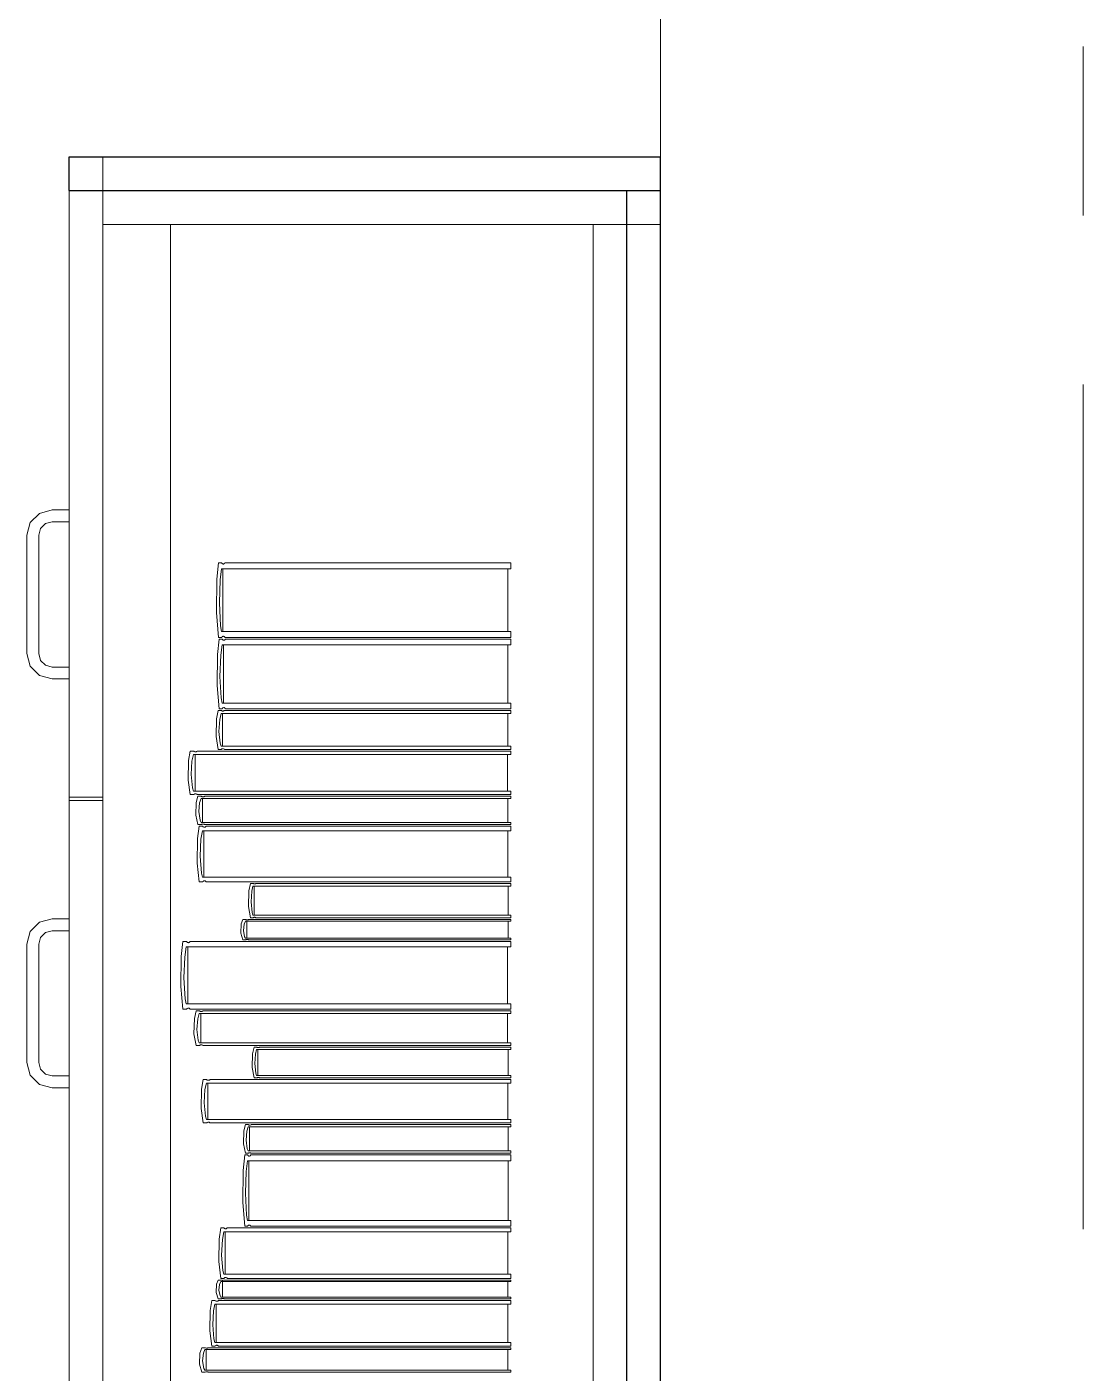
# Model space of a CAD drawing. Header units: inches. Extents: x -19 to 5698, y -728 to 92.
# Drawn here: x 235.695 to 236.32, y 35.765 to 36.562 of the extents above; entities that cross this region are included whole.
import ezdxf

# ---------------------------------------------------------------- set-up
doc = ezdxf.new("R2010")
doc.units = ezdxf.units.IN
doc.header["$MEASUREMENT"] = 0
doc.set_wipeout_variables(frame=1)
for name, pattern in [('Hidden Line', [0.195611, 0.141111, -0.0545]), ('Punto & Raya', [0.65, 0.5, -0.075, 0, -0.075]), ('Wipeout_Contour', [1, 0, -1])]:
    doc.linetypes.add(name, pattern=pattern)
for name, color, linetype in [('02 _ ARQ _ ALB _ Ejes Generales', 251, 'Continuous'), ('08 _ STR _ EXT _ 09 Vigas', 251, 'Continuous'), ('Interior - Mobiliario', 7, 'Continuous')]:
    doc.layers.add(name, color=color, linetype=linetype)

msp = doc.modelspace()

# ---------------------------------------------------------------- linework, layer by layer
at = {"layer": '02 _ ARQ _ ALB _ Ejes Generales', "color": 251, "linetype": 'Punto & Raya', "lineweight": 13, "true_color": 0x636466}
msp.add_line((236.32002, 3.05001), (236.32002, 44.9), dxfattribs=at)
at = {"layer": 'Interior - Mobiliario', "color": 175, "linetype": 'Continuous', "lineweight": 13}
for p, q in [((236.05002, 36.46472), (235.74002, 36.46472)), ((235.74002, 36.46472), (235.74002, 35.00472)), ((236.05002, 35.00472), (236.05002, 36.46472)), ((235.78002, 36.44472), (235.74002, 36.44472)), ((235.74002, 36.44472), (235.74002, 35.02472)), ((236.03002, 36.44472), (235.78002, 36.44472)), ((235.78002, 35.02472), (235.78002, 36.44472)), ((236.03002, 36.44472), (236.03002, 35.02472)), ((235.69703, 36.26822), (235.70252, 36.27371)), ((235.70252, 36.27371), (235.71002, 36.27572)), ((235.71002, 36.27572), (235.72002, 36.27572)), ((235.72002, 36.27572), (235.72002, 36.26872)), ((235.69502, 36.26072), (235.69703, 36.26822)), ((235.70309, 36.26472), (235.70202, 36.26072)), ((235.70602, 36.26764), (235.70309, 36.26472)), ((235.71002, 36.26872), (235.70602, 36.26764)), ((235.72002, 36.26872), (235.71002, 36.26872)), ((235.69502, 36.19072), (235.69502, 36.26072)), ((235.70202, 36.26072), (235.70202, 36.19072)), ((235.8084, 36.24444), (235.80745, 36.23475)), ((235.81028, 36.24444), (235.8084, 36.24444)), ((235.80933, 36.23429), (235.81012, 36.24091)), ((235.81012, 36.24091), (235.98136, 36.24091)), ((235.81037, 36.24427), (235.81028, 36.24444)), ((235.81059, 36.244), (235.81037, 36.24427)), ((235.81083, 36.24381), (235.81059, 36.244)), ((235.81108, 36.24371), (235.81083, 36.24381)), ((235.81099, 36.24091), (235.81099, 36.20379)), ((235.81133, 36.2437), (235.81108, 36.24371)), ((235.81158, 36.24378), (235.81133, 36.2437)), ((235.81183, 36.24395), (235.81158, 36.24378)), ((235.81205, 36.24421), (235.81183, 36.24395)), ((235.81219, 36.24444), (235.81205, 36.24421)), ((235.98136, 36.24444), (235.81219, 36.24444)), ((235.97963, 36.20379), (235.97963, 36.24091)), ((235.98136, 36.24091), (235.98136, 36.24444)), ((235.80745, 36.23475), (235.80723, 36.21499)), ((235.80889, 36.22069), (235.80933, 36.23429)), ((235.80723, 36.21499), (235.8084, 36.20026)), ((235.80961, 36.20714), (235.80889, 36.22069)), ((235.81012, 36.20379), (235.80961, 36.20714)), ((235.80874, 36.19926), (235.8078, 36.19023)), ((235.8084, 36.20026), (235.81028, 36.20026)), ((235.81062, 36.19926), (235.80874, 36.19926)), ((235.98136, 36.20379), (235.81012, 36.20379)), ((235.81028, 36.20026), (235.81042, 36.20049)), ((235.81042, 36.20049), (235.81064, 36.20075)), ((235.81071, 36.1991), (235.81062, 36.19926)), ((235.81064, 36.20075), (235.81088, 36.20092)), ((235.81093, 36.19885), (235.81071, 36.1991)), ((235.81088, 36.20092), (235.81113, 36.201)), ((235.81117, 36.19867), (235.81093, 36.19885)), ((235.81113, 36.201), (235.81139, 36.20099)), ((235.81142, 36.19858), (235.81117, 36.19867)), ((235.81139, 36.20099), (235.81164, 36.20089)), ((235.81167, 36.19857), (235.81142, 36.19858)), ((235.81164, 36.20089), (235.81188, 36.2007)), ((235.81193, 36.19865), (235.81167, 36.19857)), ((235.81188, 36.2007), (235.81209, 36.20043)), ((235.81217, 36.1988), (235.81193, 36.19865)), ((235.81209, 36.20043), (235.81219, 36.20026)), ((235.81239, 36.19904), (235.81217, 36.1988)), ((235.81219, 36.20026), (235.98136, 36.20026)), ((235.81253, 36.19926), (235.81239, 36.19904)), ((235.98136, 36.19926), (235.81253, 36.19926)), ((235.98136, 36.20026), (235.98136, 36.20379)), ((235.98136, 36.19597), (235.98136, 36.19926)), ((235.69703, 36.18322), (235.69502, 36.19072)), ((235.70202, 36.19072), (235.70309, 36.18672)), ((235.8078, 36.19023), (235.80758, 36.17182)), ((235.80924, 36.17713), (235.80968, 36.1898)), ((235.80968, 36.1898), (235.81047, 36.19597)), ((235.81047, 36.19597), (235.98136, 36.19597)), ((235.81133, 36.19597), (235.81133, 36.16139)), ((235.97963, 36.16139), (235.97963, 36.19597)), ((235.70252, 36.17773), (235.69703, 36.18322)), ((235.70309, 36.18672), (235.70602, 36.18379)), ((235.70602, 36.18379), (235.71002, 36.18272)), ((235.71002, 36.18272), (235.72002, 36.18272)), ((235.72002, 36.18272), (235.72002, 36.17572)), ((235.71002, 36.17572), (235.70252, 36.17773)), ((235.72002, 36.17572), (235.71002, 36.17572)), ((235.80996, 36.16451), (235.80924, 36.17713)), ((235.80758, 36.17182), (235.80874, 36.1581)), ((235.80874, 36.1581), (235.81062, 36.1581)), ((235.81047, 36.16139), (235.80996, 36.16451)), ((235.98136, 36.16139), (235.81047, 36.16139)), ((235.81062, 36.1581), (235.81076, 36.15832)), ((235.81076, 36.15832), (235.81098, 36.15856)), ((235.81098, 36.15856), (235.81122, 36.15871)), ((235.81122, 36.15871), (235.81148, 36.15879)), ((235.81148, 36.15879), (235.81173, 36.15878)), ((235.81173, 36.15878), (235.81198, 36.15868)), ((235.81198, 36.15868), (235.81222, 36.15851)), ((235.81222, 36.15851), (235.81243, 36.15826)), ((235.81243, 36.15826), (235.81253, 36.1581)), ((235.81253, 36.1581), (235.98136, 36.1581)), ((235.98136, 36.1581), (235.98136, 36.16139)), ((235.80721, 36.15203), (235.80699, 36.14171)), ((235.80815, 36.1571), (235.80721, 36.15203)), ((235.81004, 36.1571), (235.80815, 36.1571)), ((235.80865, 36.14469), (235.80909, 36.15179)), ((235.80909, 36.15179), (235.80989, 36.15525)), ((235.80989, 36.15525), (235.98136, 36.15525)), ((235.81013, 36.15701), (235.81004, 36.1571)), ((235.81035, 36.15687), (235.81013, 36.15701)), ((235.81059, 36.15677), (235.81035, 36.15687)), ((235.81084, 36.15672), (235.81059, 36.15677)), ((235.81075, 36.15525), (235.81075, 36.13585)), ((235.8111, 36.15671), (235.81084, 36.15672)), ((235.81135, 36.15676), (235.8111, 36.15671)), ((235.81159, 36.15684), (235.81135, 36.15676)), ((235.81181, 36.15698), (235.81159, 36.15684)), ((235.81196, 36.1571), (235.81181, 36.15698)), ((235.98136, 36.1571), (235.81196, 36.1571)), ((235.97963, 36.13585), (235.97963, 36.15525)), ((235.98136, 36.15525), (235.98136, 36.1571)), ((235.80699, 36.14171), (235.80815, 36.13401)), ((235.80937, 36.13761), (235.80865, 36.14469)), ((235.80815, 36.13401), (235.81004, 36.13401)), ((235.80989, 36.13585), (235.80937, 36.13761)), ((235.98136, 36.13585), (235.80989, 36.13585)), ((235.81004, 36.13401), (235.81018, 36.13413)), ((235.81018, 36.13413), (235.8104, 36.13426)), ((235.8104, 36.13426), (235.81064, 36.13435)), ((235.81064, 36.13435), (235.8109, 36.13439)), ((235.8109, 36.13439), (235.81115, 36.13439)), ((235.81115, 36.13439), (235.8114, 36.13434)), ((235.8114, 36.13434), (235.81164, 36.13424)), ((235.81164, 36.13424), (235.81186, 36.1341)), ((235.81186, 36.1341), (235.81196, 36.13401)), ((235.81196, 36.13401), (235.98136, 36.13401)), ((235.98136, 36.13401), (235.98136, 36.13585)), ((235.79062, 36.12736), (235.79039, 36.11585)), ((235.79166, 36.13301), (235.79062, 36.12736)), ((235.79372, 36.13301), (235.79166, 36.13301)), ((235.7922, 36.11917), (235.79269, 36.12709)), ((235.79269, 36.12709), (235.79356, 36.13095)), ((235.79356, 36.13095), (235.98136, 36.13095)), ((235.79383, 36.13291), (235.79372, 36.13301)), ((235.79407, 36.13275), (235.79383, 36.13291)), ((235.79433, 36.13264), (235.79407, 36.13275)), ((235.7946, 36.13258), (235.79433, 36.13264)), ((235.79451, 36.13095), (235.79451, 36.10932)), ((235.79488, 36.13258), (235.7946, 36.13258)), ((235.79516, 36.13262), (235.79488, 36.13258)), ((235.79542, 36.13272), (235.79516, 36.13262)), ((235.79567, 36.13287), (235.79542, 36.13272)), ((235.79582, 36.13301), (235.79567, 36.13287)), ((235.98136, 36.13301), (235.79582, 36.13301)), ((235.97946, 36.10932), (235.97946, 36.13095)), ((235.98136, 36.13095), (235.98136, 36.13301)), ((235.793, 36.11128), (235.7922, 36.11917)), ((235.79039, 36.11585), (235.79166, 36.10727)), ((235.79356, 36.10932), (235.793, 36.11128)), ((235.72002, 36.10572), (235.74002, 36.10572)), ((235.72002, 35.74472), (235.72002, 36.10372)), ((235.72002, 36.10372), (235.74002, 36.10372)), ((235.74002, 35.74472), (235.74002, 36.10372)), ((235.79166, 36.10727), (235.79372, 36.10727)), ((235.98136, 36.10932), (235.79356, 36.10932)), ((235.79372, 36.10727), (235.79388, 36.1074)), ((235.79388, 36.1074), (235.79412, 36.10755)), ((235.79412, 36.10755), (235.79439, 36.10765)), ((235.79439, 36.10765), (235.79467, 36.1077)), ((235.79467, 36.1077), (235.79494, 36.10769)), ((235.79494, 36.10769), (235.79522, 36.10763)), ((235.79519, 36.10259), (235.79496, 36.09509)), ((235.7962, 36.10627), (235.79519, 36.10259)), ((235.79522, 36.10763), (235.79548, 36.10752)), ((235.79548, 36.10752), (235.79572, 36.10737)), ((235.79572, 36.10737), (235.79582, 36.10727)), ((235.79582, 36.10727), (235.98136, 36.10727)), ((235.79822, 36.10627), (235.7962, 36.10627)), ((235.79673, 36.09725), (235.7972, 36.10241)), ((235.7972, 36.10241), (235.79806, 36.10492)), ((235.79806, 36.10492), (235.98136, 36.10492)), ((235.79832, 36.1062), (235.79822, 36.10627)), ((235.79855, 36.1061), (235.79832, 36.1062)), ((235.79881, 36.10603), (235.79855, 36.1061)), ((235.79908, 36.10599), (235.79881, 36.10603)), ((235.79898, 36.10492), (235.79898, 36.09084)), ((235.79935, 36.10599), (235.79908, 36.10599)), ((235.79962, 36.10602), (235.79935, 36.10599)), ((235.79988, 36.10608), (235.79962, 36.10602)), ((235.80012, 36.10618), (235.79988, 36.10608)), ((235.80027, 36.10627), (235.80012, 36.10618)), ((235.98136, 36.10627), (235.80027, 36.10627)), ((235.97951, 36.09084), (235.97951, 36.10492)), ((235.98136, 36.10727), (235.98136, 36.10932)), ((235.98136, 36.10492), (235.98136, 36.10627)), ((235.79496, 36.09509), (235.7962, 36.0895)), ((235.79751, 36.09211), (235.79673, 36.09725)), ((235.79702, 36.0885), (235.79601, 36.08131)), ((235.7962, 36.0895), (235.79822, 36.0895)), ((235.79902, 36.0885), (235.79702, 36.0885)), ((235.79806, 36.09084), (235.79751, 36.09211)), ((235.79802, 36.08096), (235.79886, 36.08588)), ((235.98136, 36.09084), (235.79806, 36.09084)), ((235.79822, 36.0895), (235.79837, 36.08959)), ((235.79837, 36.08959), (235.79861, 36.08969)), ((235.79861, 36.08969), (235.79887, 36.08975)), ((235.79886, 36.08588), (235.98136, 36.08588)), ((235.79887, 36.08975), (235.79914, 36.08978)), ((235.79913, 36.08837), (235.79902, 36.0885)), ((235.79936, 36.08817), (235.79913, 36.08837)), ((235.79914, 36.08978), (235.79941, 36.08978)), ((235.79961, 36.08803), (235.79936, 36.08817)), ((235.79941, 36.08978), (235.79968, 36.08974)), ((235.79988, 36.08796), (235.79961, 36.08803)), ((235.79968, 36.08974), (235.79993, 36.08967)), ((235.79978, 36.08588), (235.79978, 36.05833)), ((235.80015, 36.08795), (235.79988, 36.08796)), ((235.79993, 36.08967), (235.80016, 36.08957)), ((235.80042, 36.08801), (235.80015, 36.08795)), ((235.80016, 36.08957), (235.80027, 36.0895)), ((235.80027, 36.0895), (235.98136, 36.0895)), ((235.80068, 36.08814), (235.80042, 36.08801)), ((235.80091, 36.08832), (235.80068, 36.08814)), ((235.80106, 36.0885), (235.80091, 36.08832)), ((235.98136, 36.0885), (235.80106, 36.0885)), ((235.97952, 36.05833), (235.97952, 36.08588)), ((235.98136, 36.0895), (235.98136, 36.09084)), ((235.98136, 36.08588), (235.98136, 36.0885)), ((235.79601, 36.08131), (235.79578, 36.06664)), ((235.79755, 36.07087), (235.79802, 36.08096)), ((235.79832, 36.06081), (235.79755, 36.07087)), ((235.79578, 36.06664), (235.79702, 36.0557)), ((235.79702, 36.0557), (235.79902, 36.0557)), ((235.79886, 36.05833), (235.79832, 36.06081)), ((235.98136, 36.05833), (235.79886, 36.05833)), ((235.79902, 36.0557), (235.79918, 36.05588)), ((235.79918, 36.05588), (235.79941, 36.05607)), ((235.79941, 36.05607), (235.79967, 36.05619)), ((235.79967, 36.05619), (235.79994, 36.05625)), ((235.79994, 36.05625), (235.80021, 36.05624)), ((235.80021, 36.05624), (235.80048, 36.05617)), ((235.80048, 36.05617), (235.80073, 36.05603)), ((235.80073, 36.05603), (235.80096, 36.05583)), ((235.80096, 36.05583), (235.80106, 36.0557)), ((235.80106, 36.0557), (235.98136, 36.0557)), ((235.82725, 36.0547), (235.8264, 36.05023)), ((235.82892, 36.0547), (235.82725, 36.0547)), ((235.82901, 36.05462), (235.82892, 36.0547)), ((235.8292, 36.0545), (235.82901, 36.05462)), ((235.82941, 36.05441), (235.8292, 36.0545)), ((235.82964, 36.05437), (235.82941, 36.05441)), ((235.82986, 36.05436), (235.82964, 36.05437)), ((235.83009, 36.0544), (235.82986, 36.05436)), ((235.8303, 36.05448), (235.83009, 36.0544)), ((235.8305, 36.05459), (235.8303, 36.05448)), ((235.83063, 36.0547), (235.8305, 36.05459)), ((235.98136, 36.0547), (235.83063, 36.0547)), ((235.98136, 36.0557), (235.98136, 36.05833)), ((235.98136, 36.05307), (235.98136, 36.0547)), ((235.8264, 36.05023), (235.82621, 36.04112)), ((235.82769, 36.04375), (235.82808, 36.05002)), ((235.82808, 36.05002), (235.82879, 36.05307)), ((235.82879, 36.05307), (235.98136, 36.05307)), ((235.82956, 36.05307), (235.82956, 36.03595)), ((235.97982, 36.03595), (235.97982, 36.05307)), ((235.82621, 36.04112), (235.82725, 36.03432)), ((235.82833, 36.0375), (235.82769, 36.04375)), ((235.70252, 36.03171), (235.69703, 36.02622)), ((235.71002, 36.03372), (235.70252, 36.03171)), ((235.72002, 36.03372), (235.71002, 36.03372)), ((235.72002, 36.02672), (235.72002, 36.03372)), ((235.82187, 36.03068), (235.82167, 36.0253)), ((235.82273, 36.03332), (235.82187, 36.03068)), ((235.82446, 36.03332), (235.82273, 36.03332)), ((235.82319, 36.02685), (235.82359, 36.03056)), ((235.82359, 36.03056), (235.82432, 36.03236)), ((235.82432, 36.03236), (235.98136, 36.03236)), ((235.82455, 36.03328), (235.82446, 36.03332)), ((235.82475, 36.0332), (235.82455, 36.03328)), ((235.82497, 36.03315), (235.82475, 36.0332)), ((235.82519, 36.03312), (235.82497, 36.03315)), ((235.82511, 36.03236), (235.82511, 36.02225)), ((235.82543, 36.03312), (235.82519, 36.03312)), ((235.82566, 36.03314), (235.82543, 36.03312)), ((235.82588, 36.03319), (235.82566, 36.03314)), ((235.82609, 36.03326), (235.82588, 36.03319)), ((235.82622, 36.03332), (235.82609, 36.03326)), ((235.98136, 36.03332), (235.82622, 36.03332)), ((235.82725, 36.03432), (235.82892, 36.03432)), ((235.82879, 36.03595), (235.82833, 36.0375)), ((235.98136, 36.03595), (235.82879, 36.03595)), ((235.82892, 36.03432), (235.82905, 36.03443)), ((235.82905, 36.03443), (235.82925, 36.03455)), ((235.82925, 36.03455), (235.82946, 36.03463)), ((235.82946, 36.03463), (235.82969, 36.03466)), ((235.82969, 36.03466), (235.82991, 36.03466)), ((235.82991, 36.03466), (235.83014, 36.03461)), ((235.83014, 36.03461), (235.83035, 36.03453)), ((235.83035, 36.03453), (235.83054, 36.0344)), ((235.83054, 36.0344), (235.83063, 36.03432)), ((235.83063, 36.03432), (235.98136, 36.03432)), ((235.97977, 36.02225), (235.97977, 36.03236)), ((235.98136, 36.03432), (235.98136, 36.03595)), ((235.98136, 36.03236), (235.98136, 36.03332)), ((235.69703, 36.02622), (235.69502, 36.01872)), ((235.70202, 36.01872), (235.70309, 36.02272)), ((235.70309, 36.02272), (235.70602, 36.02564)), ((235.70602, 36.02564), (235.71002, 36.02672)), ((235.71002, 36.02672), (235.72002, 36.02672)), ((235.82167, 36.0253), (235.82273, 36.02128)), ((235.82385, 36.02316), (235.82319, 36.02685)), ((235.82432, 36.02225), (235.82385, 36.02316)), ((235.98136, 36.02225), (235.82432, 36.02225)), ((235.98136, 36.02128), (235.98136, 36.02225)), ((235.69502, 36.01872), (235.69502, 35.94872)), ((235.70202, 35.94872), (235.70202, 36.01872)), ((235.78735, 36.02028), (235.78629, 36.0115)), ((235.78946, 36.02028), (235.78735, 36.02028)), ((235.7884, 36.01108), (235.78929, 36.01708)), ((235.78929, 36.01708), (235.98136, 36.01708)), ((235.78957, 36.02013), (235.78946, 36.02028)), ((235.78981, 36.01989), (235.78957, 36.02013)), ((235.79008, 36.01972), (235.78981, 36.01989)), ((235.79036, 36.01962), (235.79008, 36.01972)), ((235.79026, 36.01708), (235.79026, 35.98344)), ((235.79065, 36.01961), (235.79036, 36.01962)), ((235.79093, 36.01969), (235.79065, 36.01961)), ((235.7912, 36.01984), (235.79093, 36.01969)), ((235.79145, 36.02007), (235.7912, 36.01984)), ((235.79161, 36.02028), (235.79145, 36.02007)), ((235.98136, 36.02028), (235.79161, 36.02028)), ((235.82273, 36.02128), (235.82446, 36.02128)), ((235.82446, 36.02128), (235.82459, 36.02135)), ((235.82459, 36.02135), (235.82479, 36.02142)), ((235.82479, 36.02142), (235.82502, 36.02146)), ((235.82502, 36.02146), (235.82525, 36.02149)), ((235.82525, 36.02149), (235.82548, 36.02148)), ((235.82548, 36.02148), (235.82571, 36.02146)), ((235.82571, 36.02146), (235.82593, 36.0214)), ((235.82593, 36.0214), (235.82613, 36.02133)), ((235.82613, 36.02133), (235.82622, 36.02128)), ((235.82622, 36.02128), (235.98136, 36.02128)), ((235.97942, 35.98344), (235.97942, 36.01708)), ((235.98136, 36.01708), (235.98136, 36.02028)), ((235.78629, 36.0115), (235.78605, 35.99359)), ((235.78791, 35.99875), (235.7884, 36.01108)), ((235.78872, 35.98647), (235.78791, 35.99875)), ((235.78605, 35.99359), (235.78735, 35.98023)), ((235.78929, 35.98344), (235.78872, 35.98647)), ((235.98136, 35.98344), (235.78929, 35.98344)), ((235.98136, 35.98023), (235.98136, 35.98344)), ((235.78735, 35.98023), (235.78946, 35.98023)), ((235.78946, 35.98023), (235.78962, 35.98045)), ((235.78962, 35.98045), (235.78987, 35.98067)), ((235.78987, 35.98067), (235.79014, 35.98083)), ((235.79014, 35.98083), (235.79042, 35.9809)), ((235.79042, 35.9809), (235.79071, 35.98089)), ((235.79071, 35.98089), (235.79099, 35.9808)), ((235.79099, 35.9808), (235.79126, 35.98063)), ((235.79126, 35.98063), (235.7915, 35.98039)), ((235.7915, 35.98039), (235.79161, 35.98023)), ((235.79161, 35.98023), (235.98136, 35.98023)), ((235.7941, 35.97475), (235.79387, 35.9656)), ((235.79512, 35.97923), (235.7941, 35.97475)), ((235.79714, 35.97923), (235.79512, 35.97923)), ((235.79565, 35.96824), (235.79613, 35.97453)), ((235.79613, 35.97453), (235.79698, 35.9776)), ((235.79698, 35.9776), (235.98136, 35.9776)), ((235.79725, 35.97915), (235.79714, 35.97923)), ((235.79748, 35.97903), (235.79725, 35.97915)), ((235.79774, 35.97894), (235.79748, 35.97903)), ((235.79801, 35.97889), (235.79774, 35.97894)), ((235.79791, 35.9776), (235.79791, 35.96042)), ((235.79828, 35.97889), (235.79801, 35.97889)), ((235.79855, 35.97893), (235.79828, 35.97889)), ((235.79881, 35.979), (235.79855, 35.97893)), ((235.79905, 35.97912), (235.79881, 35.979)), ((235.79921, 35.97923), (235.79905, 35.97912)), ((235.98136, 35.97923), (235.79921, 35.97923)), ((235.9795, 35.96042), (235.9795, 35.9776)), ((235.98136, 35.9776), (235.98136, 35.97923)), ((235.79643, 35.96197), (235.79565, 35.96824)), ((235.79387, 35.9656), (235.79512, 35.95878)), ((235.79512, 35.95878), (235.79714, 35.95878)), ((235.79698, 35.96042), (235.79643, 35.96197)), ((235.98136, 35.96042), (235.79698, 35.96042)), ((235.79714, 35.95878), (235.7973, 35.95889)), ((235.7973, 35.95889), (235.79754, 35.95901)), ((235.79754, 35.95901), (235.7978, 35.95909)), ((235.7978, 35.95909), (235.79807, 35.95912)), ((235.79807, 35.95912), (235.79834, 35.95912)), ((235.79834, 35.95912), (235.79861, 35.95907)), ((235.79861, 35.95907), (235.79887, 35.95899)), ((235.79887, 35.95899), (235.7991, 35.95886)), ((235.7991, 35.95886), (235.79921, 35.95878)), ((235.79921, 35.95878), (235.98136, 35.95878)), ((235.98136, 35.95878), (235.98136, 35.96042)), ((235.82858, 35.95379), (235.82839, 35.94566)), ((235.82941, 35.95778), (235.82858, 35.95379)), ((235.83106, 35.95778), (235.82941, 35.95778)), ((235.82984, 35.948), (235.83023, 35.9536)), ((235.83023, 35.9536), (235.83093, 35.95633)), ((235.83093, 35.95633), (235.98136, 35.95633)), ((235.83114, 35.95771), (235.83106, 35.95778)), ((235.83134, 35.9576), (235.83114, 35.95771)), ((235.83155, 35.95752), (235.83134, 35.9576)), ((235.83176, 35.95748), (235.83155, 35.95752)), ((235.83169, 35.95633), (235.83169, 35.94104)), ((235.83199, 35.95748), (235.83176, 35.95748)), ((235.83221, 35.95751), (235.83199, 35.95748)), ((235.83242, 35.95758), (235.83221, 35.95751)), ((235.83262, 35.95768), (235.83242, 35.95758)), ((235.83274, 35.95778), (235.83262, 35.95768)), ((235.98136, 35.95778), (235.83274, 35.95778)), ((235.97984, 35.94104), (235.97984, 35.95633)), ((235.98136, 35.95633), (235.98136, 35.95778)), ((235.69502, 35.94872), (235.69703, 35.94122)), ((235.70309, 35.94472), (235.70202, 35.94872)), ((235.70602, 35.94179), (235.70309, 35.94472)), ((235.82839, 35.94566), (235.82941, 35.93959)), ((235.83048, 35.94242), (235.82984, 35.948)), ((235.83093, 35.94104), (235.83048, 35.94242)), ((235.69703, 35.94122), (235.70252, 35.93573)), ((235.70252, 35.93573), (235.71002, 35.93372)), ((235.71002, 35.94072), (235.70602, 35.94179)), ((235.72002, 35.94072), (235.71002, 35.94072)), ((235.72002, 35.93372), (235.72002, 35.94072)), ((235.79937, 35.93859), (235.79838, 35.93296)), ((235.80135, 35.93859), (235.79937, 35.93859)), ((235.80036, 35.93269), (235.80119, 35.93654)), ((235.80119, 35.93654), (235.98136, 35.93654)), ((235.80145, 35.93849), (235.80135, 35.93859)), ((235.80168, 35.93833), (235.80145, 35.93849)), ((235.80193, 35.93822), (235.80168, 35.93833)), ((235.8022, 35.93817), (235.80193, 35.93822)), ((235.8021, 35.93654), (235.8021, 35.91499)), ((235.80246, 35.93816), (235.8022, 35.93817)), ((235.80273, 35.93821), (235.80246, 35.93816)), ((235.80298, 35.9383), (235.80273, 35.93821)), ((235.80322, 35.93845), (235.80298, 35.9383)), ((235.80337, 35.93859), (235.80322, 35.93845)), ((235.98136, 35.93859), (235.80337, 35.93859)), ((235.82941, 35.93959), (235.83106, 35.93959)), ((235.98136, 35.94104), (235.83093, 35.94104)), ((235.83106, 35.93959), (235.83118, 35.93969)), ((235.83118, 35.93969), (235.83138, 35.93979)), ((235.83138, 35.93979), (235.83159, 35.93986)), ((235.83159, 35.93986), (235.83181, 35.93989)), ((235.83181, 35.93989), (235.83204, 35.93989)), ((235.83204, 35.93989), (235.83226, 35.93985)), ((235.83226, 35.93985), (235.83247, 35.93977)), ((235.83247, 35.93977), (235.83266, 35.93966)), ((235.83266, 35.93966), (235.83274, 35.93959)), ((235.83274, 35.93959), (235.98136, 35.93959)), ((235.97954, 35.91499), (235.97954, 35.93654)), ((235.98136, 35.93959), (235.98136, 35.94104)), ((235.98136, 35.93654), (235.98136, 35.93859)), ((235.71002, 35.93372), (235.72002, 35.93372)), ((235.79838, 35.93296), (235.79815, 35.92149)), ((235.79989, 35.9248), (235.80036, 35.93269)), ((235.79815, 35.92149), (235.79937, 35.91293)), ((235.80065, 35.91693), (235.79989, 35.9248)), ((235.79937, 35.91293), (235.80135, 35.91293)), ((235.80119, 35.91499), (235.80065, 35.91693)), ((235.98136, 35.91499), (235.80119, 35.91499)), ((235.80135, 35.91293), (235.8015, 35.91307)), ((235.8015, 35.91307), (235.80174, 35.91322)), ((235.80174, 35.91322), (235.80199, 35.91332)), ((235.80199, 35.91332), (235.80226, 35.91336)), ((235.80226, 35.91336), (235.80252, 35.91336)), ((235.80252, 35.91336), (235.80279, 35.9133)), ((235.80279, 35.9133), (235.80304, 35.91319)), ((235.80304, 35.91319), (235.80327, 35.91303)), ((235.80327, 35.91303), (235.80337, 35.91293)), ((235.80337, 35.91293), (235.98136, 35.91293)), ((235.82431, 35.91193), (235.82345, 35.90821)), ((235.82601, 35.91193), (235.82431, 35.91193)), ((235.82516, 35.90803), (235.82588, 35.91058)), ((235.82588, 35.91058), (235.98136, 35.91058)), ((235.8261, 35.91187), (235.82601, 35.91193)), ((235.8263, 35.91177), (235.8261, 35.91187)), ((235.82652, 35.91169), (235.8263, 35.91177)), ((235.82674, 35.91165), (235.82652, 35.91169)), ((235.82666, 35.91058), (235.82666, 35.89631)), ((235.82697, 35.91165), (235.82674, 35.91165)), ((235.8272, 35.91168), (235.82697, 35.91165)), ((235.82742, 35.91175), (235.8272, 35.91168)), ((235.82763, 35.91184), (235.82742, 35.91175)), ((235.82775, 35.91193), (235.82763, 35.91184)), ((235.98136, 35.91193), (235.82775, 35.91193)), ((235.97979, 35.89631), (235.97979, 35.91058)), ((235.98136, 35.91293), (235.98136, 35.91499)), ((235.98136, 35.91058), (235.98136, 35.91193)), ((235.82345, 35.90821), (235.82325, 35.90062)), ((235.82476, 35.90281), (235.82516, 35.90803)), ((235.82541, 35.8976), (235.82476, 35.90281)), ((235.82325, 35.90062), (235.82431, 35.89495)), ((235.82431, 35.89495), (235.82601, 35.89495)), ((235.82588, 35.89631), (235.82541, 35.8976)), ((235.98136, 35.89631), (235.82588, 35.89631)), ((235.82601, 35.89495), (235.82614, 35.89504)), ((235.82614, 35.89504), (235.82635, 35.89514)), ((235.82635, 35.89514), (235.82657, 35.89521)), ((235.82657, 35.89521), (235.82679, 35.89524)), ((235.82679, 35.89524), (235.82703, 35.89523)), ((235.82703, 35.89523), (235.82725, 35.89519)), ((235.82725, 35.89519), (235.82747, 35.89512)), ((235.82747, 35.89512), (235.82767, 35.89502)), ((235.82767, 35.89502), (235.82775, 35.89495)), ((235.82775, 35.89495), (235.98136, 35.89495)), ((235.98136, 35.89495), (235.98136, 35.89631)), ((235.82392, 35.89395), (235.82306, 35.8847)), ((235.82563, 35.89395), (235.82392, 35.89395)), ((235.82477, 35.88426), (235.8255, 35.89058)), ((235.8255, 35.89058), (235.98136, 35.89058)), ((235.82572, 35.89379), (235.82563, 35.89395)), ((235.82592, 35.89353), (235.82572, 35.89379)), ((235.82614, 35.89335), (235.82592, 35.89353)), ((235.82636, 35.89326), (235.82614, 35.89335)), ((235.82628, 35.89058), (235.82628, 35.85514)), ((235.82659, 35.89325), (235.82636, 35.89326)), ((235.82682, 35.89333), (235.82659, 35.89325)), ((235.82704, 35.89349), (235.82682, 35.89333)), ((235.82725, 35.89373), (235.82704, 35.89349)), ((235.82738, 35.89395), (235.82725, 35.89373)), ((235.98136, 35.89395), (235.82738, 35.89395)), ((235.97979, 35.85514), (235.97979, 35.89058)), ((235.98136, 35.89058), (235.98136, 35.89395)), ((235.82306, 35.8847), (235.82286, 35.86583)), ((235.82437, 35.87127), (235.82477, 35.88426)), ((235.82503, 35.85833), (235.82437, 35.87127)), ((235.82286, 35.86583), (235.82392, 35.85176)), ((235.8255, 35.85514), (235.82503, 35.85833)), ((235.98136, 35.85514), (235.8255, 35.85514)), ((235.98136, 35.85176), (235.98136, 35.85514)), ((235.80976, 35.85076), (235.80882, 35.84422)), ((235.81163, 35.85076), (235.80976, 35.85076)), ((235.81069, 35.8439), (235.81148, 35.84837)), ((235.81148, 35.84837), (235.98136, 35.84837)), ((235.81172, 35.85064), (235.81163, 35.85076)), ((235.81194, 35.85046), (235.81172, 35.85064)), ((235.81218, 35.85034), (235.81194, 35.85046)), ((235.81242, 35.85027), (235.81218, 35.85034)), ((235.81234, 35.84837), (235.81234, 35.82331)), ((235.81268, 35.85026), (235.81242, 35.85027)), ((235.81293, 35.85032), (235.81268, 35.85026)), ((235.81317, 35.85043), (235.81293, 35.85032)), ((235.81339, 35.8506), (235.81317, 35.85043)), ((235.81353, 35.85076), (235.81339, 35.8506)), ((235.98136, 35.85076), (235.81353, 35.85076)), ((235.82392, 35.85176), (235.82563, 35.85176)), ((235.82563, 35.85176), (235.82576, 35.85199)), ((235.82576, 35.85199), (235.82597, 35.85223)), ((235.82597, 35.85223), (235.82618, 35.85239)), ((235.82618, 35.85239), (235.82641, 35.85247)), ((235.82641, 35.85247), (235.82665, 35.85245)), ((235.82665, 35.85245), (235.82687, 35.85236)), ((235.82687, 35.85236), (235.82709, 35.85218)), ((235.82709, 35.85218), (235.82729, 35.85192)), ((235.82729, 35.85192), (235.82738, 35.85176)), ((235.82738, 35.85176), (235.98136, 35.85176)), ((235.97964, 35.82331), (235.97964, 35.84837)), ((235.98136, 35.84837), (235.98136, 35.85076)), ((235.80882, 35.84422), (235.80861, 35.83087)), ((235.81025, 35.83472), (235.81069, 35.8439)), ((235.80861, 35.83087), (235.80976, 35.82092)), ((235.81097, 35.82557), (235.81025, 35.83472)), ((235.81148, 35.82331), (235.81097, 35.82557)), ((235.98136, 35.82331), (235.81148, 35.82331)), ((235.98136, 35.82092), (235.98136, 35.82331)), ((235.80714, 35.81749), (235.80693, 35.81252)), ((235.80809, 35.81992), (235.80714, 35.81749)), ((235.80997, 35.81992), (235.80809, 35.81992)), ((235.80858, 35.81395), (235.80903, 35.81737)), ((235.80903, 35.81737), (235.80982, 35.81904)), ((235.80976, 35.82092), (235.81163, 35.82092)), ((235.80982, 35.81904), (235.98136, 35.81904)), ((235.81007, 35.81988), (235.80997, 35.81992)), ((235.81029, 35.81981), (235.81007, 35.81988)), ((235.81053, 35.81977), (235.81029, 35.81981)), ((235.81078, 35.81974), (235.81053, 35.81977)), ((235.81069, 35.81904), (235.81069, 35.8097)), ((235.81103, 35.81974), (235.81078, 35.81974)), ((235.81128, 35.81976), (235.81103, 35.81974)), ((235.81153, 35.8198), (235.81128, 35.81976)), ((235.81175, 35.81987), (235.81153, 35.8198)), ((235.81163, 35.82092), (235.81177, 35.82108)), ((235.81189, 35.81992), (235.81175, 35.81987)), ((235.81177, 35.82108), (235.81199, 35.82126)), ((235.98136, 35.81992), (235.81189, 35.81992)), ((235.81199, 35.82126), (235.81223, 35.82137)), ((235.81223, 35.82137), (235.81248, 35.82142)), ((235.81248, 35.82142), (235.81273, 35.82142)), ((235.81273, 35.82142), (235.81298, 35.82135)), ((235.81298, 35.82135), (235.81322, 35.82122)), ((235.81322, 35.82122), (235.81343, 35.82104)), ((235.81343, 35.82104), (235.81353, 35.82092)), ((235.81353, 35.82092), (235.98136, 35.82092)), ((235.97963, 35.8097), (235.97963, 35.81904)), ((235.98136, 35.81904), (235.98136, 35.81992)), ((235.80444, 35.80781), (235.80347, 35.8019)), ((235.80636, 35.80781), (235.80444, 35.80781)), ((235.80646, 35.80771), (235.80636, 35.80781)), ((235.80669, 35.80754), (235.80646, 35.80771)), ((235.80693, 35.80743), (235.80669, 35.80754)), ((235.80693, 35.81252), (235.80809, 35.80881)), ((235.80718, 35.80737), (235.80693, 35.80743)), ((235.80745, 35.80736), (235.80718, 35.80737)), ((235.8077, 35.80741), (235.80745, 35.80736)), ((235.80795, 35.80751), (235.8077, 35.80741)), ((235.80818, 35.80767), (235.80795, 35.80751)), ((235.80809, 35.80881), (235.80997, 35.80881)), ((235.80832, 35.80781), (235.80818, 35.80767)), ((235.98136, 35.80781), (235.80832, 35.80781)), ((235.80931, 35.81054), (235.80858, 35.81395)), ((235.80982, 35.8097), (235.80931, 35.81054)), ((235.98136, 35.8097), (235.80982, 35.8097)), ((235.80997, 35.80881), (235.81012, 35.80887)), ((235.81012, 35.80887), (235.81034, 35.80893)), ((235.81034, 35.80893), (235.81058, 35.80898)), ((235.81058, 35.80898), (235.81083, 35.809)), ((235.81083, 35.809), (235.81109, 35.80899)), ((235.81109, 35.80899), (235.81134, 35.80897)), ((235.81134, 35.80897), (235.81158, 35.80892)), ((235.81158, 35.80892), (235.8118, 35.80885)), ((235.8118, 35.80885), (235.81189, 35.80881)), ((235.81189, 35.80881), (235.98136, 35.80881)), ((235.98136, 35.80881), (235.98136, 35.8097)), ((235.98136, 35.80566), (235.98136, 35.80781)), ((235.80347, 35.8019), (235.80325, 35.78986)), ((235.80495, 35.79333), (235.8054, 35.80162)), ((235.8054, 35.80162), (235.80621, 35.80566)), ((235.80621, 35.80566), (235.98136, 35.80566)), ((235.97959, 35.80566), (235.80709, 35.80566)), ((235.80709, 35.80566), (235.80709, 35.78304)), ((235.97959, 35.78304), (235.97959, 35.80566)), ((235.80569, 35.78508), (235.80495, 35.79333)), ((235.80325, 35.78986), (235.80444, 35.78088)), ((235.80621, 35.78304), (235.80569, 35.78508)), ((235.79743, 35.7767), (235.7972, 35.77021)), ((235.79843, 35.77988), (235.79743, 35.7767)), ((235.80042, 35.77988), (235.79843, 35.77988)), ((235.79895, 35.77208), (235.79942, 35.77655)), ((235.79942, 35.77655), (235.80026, 35.77872)), ((235.80026, 35.77872), (235.98136, 35.77872)), ((235.80052, 35.77983), (235.80042, 35.77988)), ((235.80075, 35.77974), (235.80052, 35.77983)), ((235.801, 35.77968), (235.80075, 35.77974)), ((235.80127, 35.77964), (235.801, 35.77968)), ((235.80117, 35.77872), (235.80117, 35.76652)), ((235.80154, 35.77964), (235.80127, 35.77964)), ((235.8018, 35.77967), (235.80154, 35.77964)), ((235.80206, 35.77972), (235.8018, 35.77967)), ((235.80229, 35.7798), (235.80206, 35.77972)), ((235.80244, 35.77988), (235.80229, 35.7798)), ((235.98136, 35.77988), (235.80244, 35.77988)), ((235.80444, 35.78088), (235.80636, 35.78088)), ((235.98136, 35.78304), (235.80621, 35.78304)), ((235.80636, 35.78088), (235.80651, 35.78103)), ((235.80651, 35.78103), (235.80674, 35.78118)), ((235.80674, 35.78118), (235.80698, 35.78128)), ((235.80698, 35.78128), (235.80724, 35.78133)), ((235.80709, 35.78304), (235.97959, 35.78304)), ((235.80724, 35.78133), (235.8075, 35.78133)), ((235.8075, 35.78133), (235.80776, 35.78126)), ((235.80776, 35.78126), (235.808, 35.78115)), ((235.808, 35.78115), (235.80822, 35.78099)), ((235.80822, 35.78099), (235.80832, 35.78088)), ((235.80832, 35.78088), (235.98136, 35.78088)), ((235.97953, 35.76652), (235.97953, 35.77872)), ((235.98136, 35.78088), (235.98136, 35.78304)), ((235.98136, 35.77872), (235.98136, 35.77988)), ((235.7972, 35.77021), (235.79843, 35.76536)), ((235.79972, 35.76763), (235.79895, 35.77208)), ((235.80026, 35.76652), (235.79972, 35.76763)), ((235.79843, 35.76536), (235.80042, 35.76536)), ((235.98136, 35.76652), (235.80026, 35.76652)), ((235.80042, 35.76536), (235.80057, 35.76544)), ((235.80057, 35.76544), (235.80081, 35.76552)), ((235.80081, 35.76552), (235.80106, 35.76558)), ((235.80106, 35.76558), (235.80133, 35.76561)), ((235.80133, 35.76561), (235.8016, 35.7656)), ((235.8016, 35.7656), (235.80186, 35.76557)), ((235.80186, 35.76557), (235.80211, 35.76551)), ((235.80211, 35.76551), (235.80234, 35.76542)), ((235.80234, 35.76542), (235.80244, 35.76536)), ((235.80244, 35.76536), (235.98136, 35.76536)), ((235.98136, 35.76536), (235.98136, 35.76652))]:
    msp.add_line(p, q, dxfattribs=at)

# ---------------------------------------------------------------- next in the draw order: wipeouts: each hides what was drawn before it
at = {"color": 254, "linetype": 'Wipeout_Contour', "lineweight": 0, "ltscale": 6638.252135}
msp.add_wipeout([(236.05002, 36.46472), (236.05002, 35.00472), (236.07002, 35.00472), (236.07002, 36.46472)], dxfattribs=at).dxf.layer = 'Interior - Mobiliario'

# ---------------------------------------------------------------- next in the draw order: linework, layer by layer
at = {"layer": 'Interior - Mobiliario', "color": 175, "linetype": 'Continuous', "lineweight": 30}
for p, q in [((236.05002, 36.46472), (236.07002, 36.46472)), ((236.05002, 35.00472), (236.05002, 36.46472)), ((236.07002, 35.00472), (236.07002, 36.46472))]:
    msp.add_line(p, q, dxfattribs=at)
at = {"layer": 'Interior - Mobiliario', "color": 175, "linetype": 'Continuous', "lineweight": 13}
for p, q in [((236.07002, 36.46472), (236.05002, 36.46472)), ((236.05002, 36.46472), (236.05002, 35.00472)), ((236.07002, 35.00472), (236.07002, 36.46472)), ((236.07002, 36.44472), (236.03002, 36.44472)), ((236.07002, 35.02472), (236.07002, 36.44472))]:
    msp.add_line(p, q, dxfattribs=at)

# ---------------------------------------------------------------- next in the draw order: wipeouts: each hides what was drawn before it
at = {"color": 254, "linetype": 'Wipeout_Contour', "lineweight": 0, "ltscale": 6637.656063}
msp.add_wipeout([(235.72002, 36.48472), (235.72002, 36.46472), (236.07002, 36.46472), (236.07002, 36.48472)], dxfattribs=at).dxf.layer = 'Interior - Mobiliario'

# ---------------------------------------------------------------- next in the draw order: linework, layer by layer
at = {"layer": '08 _ STR _ EXT _ 09 Vigas', "color": 251, "linetype": 'Hidden Line', "lineweight": 13, "true_color": 0x636466}
msp.add_line((236.07002, 30.2), (236.07002, 39.4), dxfattribs=at)
at = {"layer": 'Interior - Mobiliario', "color": 175, "linetype": 'Continuous', "lineweight": 30}
for p, q in [((235.72002, 36.48472), (236.07002, 36.48472)), ((235.72002, 36.46472), (235.72002, 36.48472)), ((236.07002, 36.46472), (236.07002, 36.48472)), ((235.72002, 36.46472), (236.07002, 36.46472))]:
    msp.add_line(p, q, dxfattribs=at)
at = {"layer": 'Interior - Mobiliario', "color": 175, "linetype": 'Continuous', "lineweight": 13}
for p, q in [((236.07002, 36.48472), (235.72002, 36.48472)), ((235.72002, 36.48472), (235.72002, 36.46472)), ((235.72002, 36.48472), (236.07002, 36.48472)), ((235.72002, 34.98472), (235.72002, 36.48472)), ((236.07002, 36.48472), (235.74002, 36.48472)), ((235.74002, 36.48472), (235.74002, 36.44472)), ((236.07002, 36.46472), (236.07002, 36.48472)), ((236.07002, 36.44472), (236.07002, 36.48472)), ((236.07002, 36.48472), (236.07002, 34.98472)), ((235.72002, 36.46472), (236.07002, 36.46472)), ((236.07002, 36.46472), (235.72002, 36.46472)), ((235.72002, 36.46472), (235.72002, 35.00472)), ((236.05002, 36.46472), (235.72002, 36.46472)), ((235.72002, 36.46472), (235.72002, 35.00472)), ((235.72002, 36.46472), (235.72002, 36.10572)), ((235.72002, 36.46472), (235.74002, 36.46472)), ((236.05002, 36.46472), (235.74002, 36.46472)), ((235.74002, 36.46472), (235.74002, 35.00472)), ((236.05002, 36.46472), (235.74002, 36.46472)), ((235.74002, 36.46472), (235.74002, 35.00472)), ((235.74002, 36.46472), (235.74002, 36.10572)), ((236.05002, 35.00472), (236.05002, 36.46472)), ((236.05002, 35.00472), (236.05002, 36.46472)), ((236.05002, 35.00472), (236.05002, 36.46472)), ((236.07002, 35.00472), (236.07002, 36.46472))]:
    msp.add_line(p, q, dxfattribs=at)

doc.saveas('drawing.dxf')
